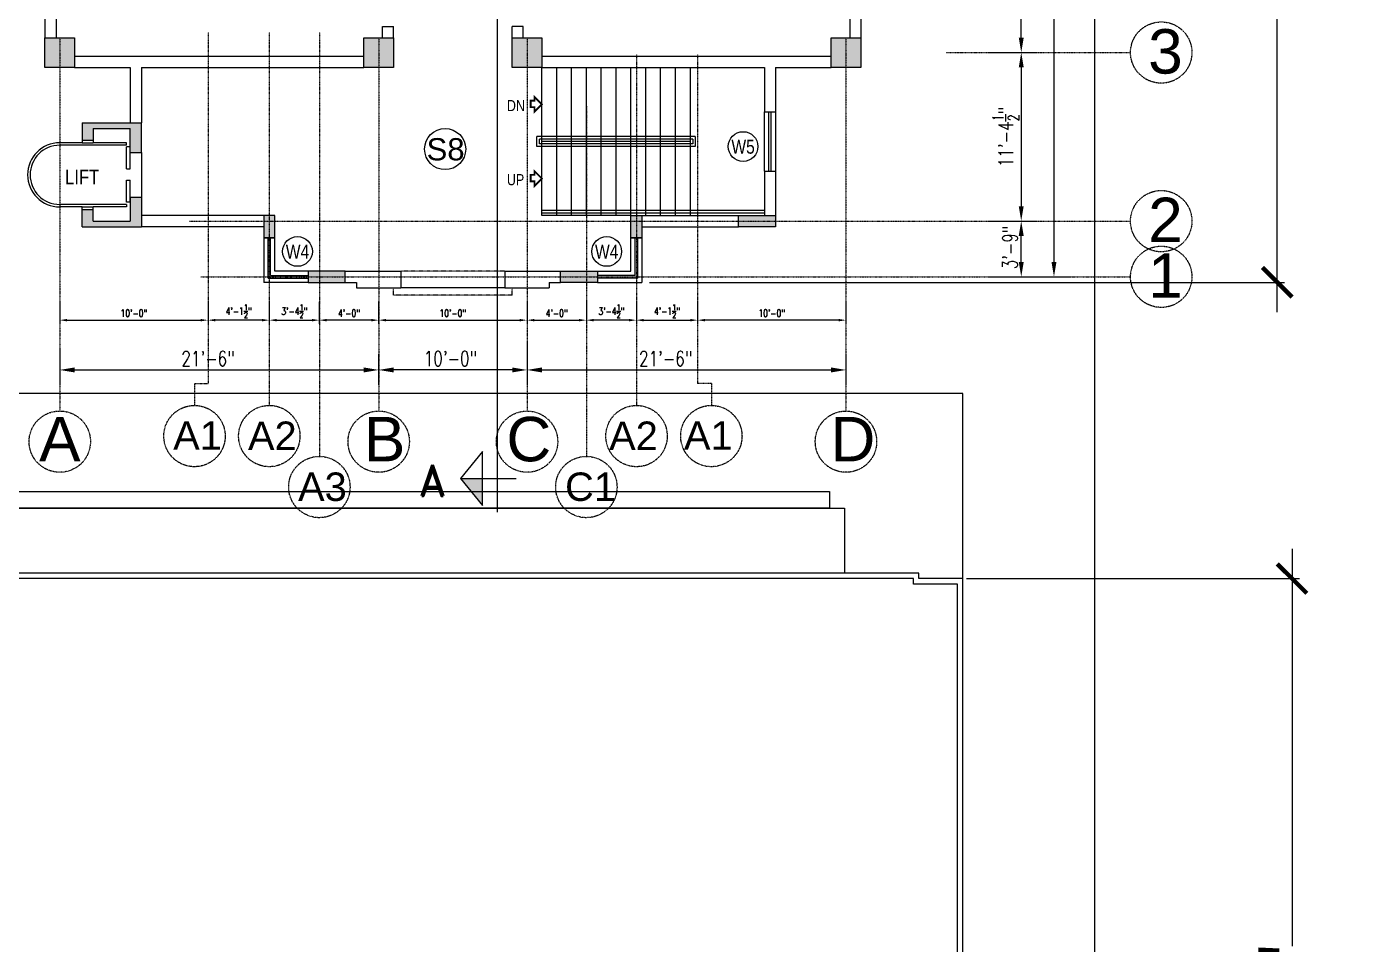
# Model space of a CAD drawing. Header units: inches. Extents: x -110725 to 51121, y 8404 to 44825.
# Drawn here: x 22167 to 23243, y 21301 to 22044 of the extents above; entities that cross this region are included whole.
import ezdxf

# ---------------------------------------------------------------- set-up
doc = ezdxf.new("R2010")
doc.units = ezdxf.units.IN
doc.header["$LTSCALE"] = 0.1
doc.header["$MEASUREMENT"] = 0
doc.linetypes.add('CENTER', pattern=[2, 1.25, -0.25, 0.25, -0.25])
doc.linetypes.add('DASHED', pattern=[0.75, 0.5, -0.25])
doc.layers.get('0').update_dxf_attribs({"color": 1, "lineweight": 0})
doc.layers.get('Defpoints').update_dxf_attribs({"lineweight": 0})
for name, color, linetype in [('COL', 6, 'Continuous'), ('Column Hatch', 7, 'Continuous'), ('GF', 1, 'Continuous'), ('GFW', 5, 'Continuous'), ('GREEN BELT', 80, 'Continuous')]:
    doc.layers.add(name, color=color, linetype=linetype)
for name, color, linetype, lineweight in [('dim', 252, 'Continuous', 0), ('GRID', 8, 'CENTER', 0), ('TEXT', 3, 'Continuous', 0), ('WALL', 7, 'Continuous', 0), ('WINDOW', 5, 'Continuous', 18)]:
    doc.layers.add(name, color=color, linetype=linetype, lineweight=lineweight)
doc.styles.add('ATIF', font='arial.ttf')
doc.styles.add('EHSAN', font='arial.ttf', dxfattribs={"height": 54})
doc.styles.add('ROMAND', font='romand.shx')
doc.styles.add('ROMANS', font='arial.ttf', dxfattribs={"width": 0.8, "height": 15})
doc.styles.add('WORKING', font='romans.shx', dxfattribs={"width": 0.75})
doc.dimstyles.new('1-8', dxfattribs={"dimtxt": 6, "dimasz": 6, "dimexe": 3, "dimexo": 1, "dimgap": 2, "dimtad": 1, "dimdec": 1, "dimzin": 3, "dimdsep": 46, "dimlunit": 4, "dimtxsty": 'WORKING', "dimcen": 2, "dimdle": 3, "dimadec": 0, "dimazin": 0, "dimtfac": 0.75, "dimtdec": 1, "dimtofl": 0, "dimtmove": 1, "dimatfit": 0, "dimfxl": 4, "dimtolj": 1, "dimtzin": 0, "dimlwd": -1, "dimlwe": -1, "dimarcsym": 1})
doc.dimstyles.new('DIM1', dxfattribs={"dimtxt": 54, "dimasz": 6, "dimexe": 6, "dimexo": 3, "dimgap": 1, "dimtad": 0, "dimzin": 0, "dimdsep": 46, "dimlunit": 4, "dimtxsty": 'EHSAN', "dimblk": 'ARCHTICK', "dimcen": 3, "dimdle": 6, "dimclrd": 4, "dimclre": 4, "dimclrt": 6, "dimadec": 0, "dimazin": 0, "dimtfac": 1, "dimtofl": 0, "dimtmove": 1, "dimatfit": 3, "dimldrblk": 'ARCHTICK', "dimfxl": 4, "dimtolj": 1, "dimtzin": 3, "dimlwd": -1, "dimlwe": -1, "dimarcsym": 0})

# ---------------------------------------------------------------- blocks, each defined once
blk = doc.blocks.new('_ArchTick')
at = {"color": 0, "linetype": 'ByBlock', "const_width": 0.15}
blk.add_lwpolyline([(-0.5, -0.5), (0.5, 0.5)], dxfattribs=at)
blk = doc.blocks.new('*D2205')
at = {"layer": 'Defpoints', "color": 0, "transparency": 16777216}
for p in [(22923.9, 21597.6), (23190.2, 21597.6), (23061.6, 20814.6)]:
    blk.add_point(p, dxfattribs=at)
at = {"layer": 'dim', "color": 4, "transparency": 16777216}
for p, q in [((23190.2, 21621.6), (23190.2, 21300)), ((22926.9, 21597.6), (23196.2, 21597.6)), ((23190.2, 20790.6), (23190.2, 21112.2)), ((23064.6, 20814.6), (23196.2, 20814.6))]:
    blk.add_line(p, q, dxfattribs=at)
at = {"layer": 'dim', "color": 4, "transparency": 16777216, "xscale": 24, "yscale": 24, "zscale": 24}
for p, rotation in [((23190.2, 21597.6), 90), ((23190.2, 20814.6), 270)]:
    blk.add_blockref('_ArchTick', p, dxfattribs=dict(at, rotation=rotation))
at = {"layer": 'dim', "color": 6, "transparency": 16777216, "insert": (23190.2, 21206.1), "char_height": 54, "attachment_point": 5, "rotation": 90, "style": 'EHSAN'}
blk.add_mtext('\\A1;65\'-3"', dxfattribs=at)
blk = doc.blocks.new('*D2206')
at = {"layer": 'Defpoints', "color": 0, "transparency": 16777216}
for p in [(22691.3, 23723), (23178.2, 23723), (22667.3, 21837.4)]:
    blk.add_point(p, dxfattribs=at)
at = {"layer": 'dim', "color": 4, "transparency": 16777216}
for p, q in [((23178.2, 23747), (23178.2, 22912.1)), ((22694.3, 23723), (23184.2, 23723)), ((23178.2, 21813.4), (23178.2, 22648.3)), ((22670.3, 21837.4), (23184.2, 21837.4))]:
    blk.add_line(p, q, dxfattribs=at)
at = {"layer": 'dim', "color": 4, "transparency": 16777216, "xscale": 24, "yscale": 24, "zscale": 24}
for p, rotation in [((23178.2, 23723), 90), ((23178.2, 21837.4), 270)]:
    blk.add_blockref('_ArchTick', p, dxfattribs=dict(at, rotation=rotation))
at = {"layer": 'dim', "color": 6, "transparency": 16777216, "insert": (23178.2, 22780.2), "char_height": 54, "attachment_point": 5, "rotation": 90, "style": 'EHSAN'}
blk.add_mtext('\\A1;157\'-1{\\H1x;\\S1/2;}"', dxfattribs=at)
blk = doc.blocks.new('A$C09981591')
at = {"layer": 'WALL', "linetype": 'Continuous'}
for points in [[(111.2, 853.5), (795.1, 853.5), (795.1, 840), (111.2, 840)], [(99.2, 840), (807.2, 840), (807.2, 787.5), (99.2, 787.5)], [(0, 0), (903, 0), (903, 783), (867.4, 783), (867.4, 787.5), (38.6, 787.5), (38.6, 783), (0, 783)], [(4.5, 4.5), (898.5, 4.5), (898.5, 778.5), (862.9, 778.5), (862.9, 783), (43.1, 783), (43.1, 778.5), (4.5, 778.5)]]:
    blk.add_lwpolyline(points, close=True, dxfattribs=at)
blk = doc.blocks.new('*D3199')
at = {"layer": 'Defpoints', "color": 0, "transparency": 16777216}
for p in [(22932, 22368.5), (22971.1, 22368.5), (22932, 22023.5)]:
    blk.add_point(p, dxfattribs=at)
at = {"layer": 'dim', "color": 0, "transparency": 16777216}
for p, q in [((22944, 22368.5), (22983.1, 22368.5)), ((22971.1, 22035.5), (22971.1, 22356.5)), ((22944, 22023.5), (22983.1, 22023.5))]:
    blk.add_line(p, q, dxfattribs=at)
for points in [[(22969.1, 22356.5), (22973.1, 22356.5), (22971.1, 22368.5)], [(22969.1, 22035.5), (22973.1, 22035.5), (22971.1, 22023.5)]]:
    blk.add_solid(points, dxfattribs=at)
at = {"layer": 'dim', "color": 0, "transparency": 16777216, "insert": (22962, 22196), "char_height": 12, "attachment_point": 5, "rotation": 90, "style": 'WORKING'}
blk.add_mtext('\\A1;28\'-9"', dxfattribs=at)
blk = doc.blocks.new('*D3204')
at = {"layer": 'Defpoints', "color": 0, "transparency": 16777216}
for p in [(22691.3, 23723), (22934.6, 21841.9), (22997.6, 21841.9)]:
    blk.add_point(p, dxfattribs=at)
at = {"layer": 'dim', "color": 0, "transparency": 16777216}
for p, q in [((22703.3, 23723), (23009.6, 23723)), ((22997.6, 23711), (22997.6, 21853.9)), ((22946.6, 21841.9), (23009.6, 21841.9))]:
    blk.add_line(p, q, dxfattribs=at)
for points in [[(22995.6, 23711), (22999.6, 23711), (22997.6, 23723)], [(22995.6, 21853.9), (22999.6, 21853.9), (22997.6, 21841.9)]]:
    blk.add_solid(points, dxfattribs=at)
at = {"layer": 'dim', "color": 0, "transparency": 16777216, "insert": (22988.5, 22782.4), "char_height": 12, "attachment_point": 5, "rotation": 90, "style": 'WORKING'}
blk.add_mtext('\\A1;156\'-9"', dxfattribs=at)
blk = doc.blocks.new('*D3179')
at = {"layer": 'Defpoints', "color": 0, "transparency": 16777216}
for p in [(22932, 22023.5), (22932, 21887), (22971.1, 21887)]:
    blk.add_point(p, dxfattribs=at)
at = {"layer": 'dim', "color": 0, "transparency": 16777216}
for p, q in [((22944, 22023.5), (22983.1, 22023.5)), ((22971.1, 22011.5), (22971.1, 21899)), ((22944, 21887), (22983.1, 21887))]:
    blk.add_line(p, q, dxfattribs=at)
for points in [[(22969.1, 22011.5), (22973.1, 22011.5), (22971.1, 22023.5)], [(22969.1, 21899), (22973.1, 21899), (22971.1, 21887)]]:
    blk.add_solid(points, dxfattribs=at)
at = {"layer": 'dim', "color": 0, "transparency": 16777216, "insert": (22958.6, 21955.2), "char_height": 12, "attachment_point": 5, "rotation": 90, "style": 'WORKING'}
blk.add_mtext('\\A1;11\'-4{\\H0.75x;\\S1/2;}"', dxfattribs=at)
blk = doc.blocks.new('*D3180')
at = {"layer": 'Defpoints', "color": 0, "transparency": 16777216}
for p in [(22932, 21887), (22971.1, 21887), (22932, 21841.9)]:
    blk.add_point(p, dxfattribs=at)
at = {"layer": 'dim', "color": 0, "transparency": 16777216}
for p, q in [((22944, 21887), (22983.1, 21887)), ((22971.1, 21853.9), (22971.1, 21875)), ((22944, 21841.9), (22983.1, 21841.9))]:
    blk.add_line(p, q, dxfattribs=at)
for points in [[(22969.1, 21875), (22973.1, 21875), (22971.1, 21887)], [(22969.1, 21853.9), (22973.1, 21853.9), (22971.1, 21841.9)]]:
    blk.add_solid(points, dxfattribs=at)
at = {"layer": 'dim', "color": 0, "transparency": 16777216, "insert": (22962, 21865.7), "char_height": 12, "attachment_point": 5, "rotation": 90, "style": 'WORKING'}
blk.add_mtext('\\A1;3\'-9"', dxfattribs=at)
blk = doc.blocks.new('*D3207')
at = {"layer": 'Defpoints', "color": 0, "transparency": 16777216}
for p in [(22193.3, 21795.8), (22451.3, 21791.3), (22451.3, 21766.5)]:
    blk.add_point(p, dxfattribs=at)
at = {"layer": 'dim', "color": 0, "transparency": 16777216}
for p, q in [((22193.3, 21783.8), (22193.3, 21754.5)), ((22451.3, 21779.3), (22451.3, 21754.5)), ((22205.3, 21766.5), (22439.3, 21766.5))]:
    blk.add_line(p, q, dxfattribs=at)
for points in [[(22205.3, 21768.5), (22205.3, 21764.5), (22193.3, 21766.5)], [(22439.3, 21768.5), (22439.3, 21764.5), (22451.3, 21766.5)]]:
    blk.add_solid(points, dxfattribs=at)
at = {"layer": 'dim', "color": 0, "transparency": 16777216, "insert": (22313.3, 21775.7), "char_height": 12, "attachment_point": 5, "style": 'WORKING'}
blk.add_mtext('\\A1;21\'-6"', dxfattribs=at)
blk = doc.blocks.new('*D3208')
at = {"layer": 'Defpoints', "color": 0, "transparency": 16777216}
for p in [(22571.3, 21801.7), (22451.3, 21791.3), (22451.3, 21766.5)]:
    blk.add_point(p, dxfattribs=at)
at = {"layer": 'dim', "color": 0, "transparency": 16777216}
for p, q in [((22571.3, 21789.7), (22571.3, 21754.5)), ((22451.3, 21779.3), (22451.3, 21754.5)), ((22559.3, 21766.5), (22463.3, 21766.5))]:
    blk.add_line(p, q, dxfattribs=at)
for points in [[(22463.3, 21768.5), (22463.3, 21764.5), (22451.3, 21766.5)], [(22559.3, 21768.5), (22559.3, 21764.5), (22571.3, 21766.5)]]:
    blk.add_solid(points, dxfattribs=at)
at = {"layer": 'dim', "color": 0, "transparency": 16777216, "insert": (22509.4, 21775.7), "char_height": 12, "attachment_point": 5, "style": 'WORKING'}
blk.add_mtext('\\A1;10\'-0"', dxfattribs=at)
blk = doc.blocks.new('*D3209')
at = {"layer": 'Defpoints', "color": 0, "transparency": 16777216}
for p in [(22571.3, 21801.7), (22829.3, 21791.3), (22829.3, 21766.5)]:
    blk.add_point(p, dxfattribs=at)
at = {"layer": 'dim', "color": 0, "transparency": 16777216}
for p, q in [((22571.3, 21789.7), (22571.3, 21754.5)), ((22829.3, 21779.3), (22829.3, 21754.5)), ((22583.3, 21766.5), (22817.3, 21766.5))]:
    blk.add_line(p, q, dxfattribs=at)
for points in [[(22583.3, 21768.5), (22583.3, 21764.5), (22571.3, 21766.5)], [(22817.3, 21768.5), (22817.3, 21764.5), (22829.3, 21766.5)]]:
    blk.add_solid(points, dxfattribs=at)
at = {"layer": 'dim', "color": 0, "transparency": 16777216, "insert": (22683.5, 21775.7), "char_height": 12, "attachment_point": 5, "style": 'WORKING'}
blk.add_mtext('\\A1;21\'-6"', dxfattribs=at)
blk = doc.blocks.new('*D3210')
at = {"layer": 'Defpoints', "color": 0, "transparency": 16777216}
for p in [(22193.3, 21823.1), (22313.3, 21822.6), (22313.3, 21806.8)]:
    blk.add_point(p, dxfattribs=at)
at = {"layer": 'dim', "color": 0, "transparency": 16777216}
for p, q in [((22193.3, 21822.1), (22193.3, 21803.8)), ((22313.3, 21821.6), (22313.3, 21803.8)), ((22199.3, 21806.8), (22307.3, 21806.8))]:
    blk.add_line(p, q, dxfattribs=at)
for points in [[(22199.3, 21807.8), (22199.3, 21805.8), (22193.3, 21806.8)], [(22307.3, 21807.8), (22307.3, 21805.8), (22313.3, 21806.8)]]:
    blk.add_solid(points, dxfattribs=at)
at = {"layer": 'dim', "color": 0, "transparency": 16777216, "insert": (22253.3, 21812.4), "char_height": 6, "attachment_point": 5, "style": 'WORKING'}
blk.add_mtext('\\A1;10\'-0"', dxfattribs=at)
blk = doc.blocks.new('*D3211')
at = {"layer": 'Defpoints', "color": 0, "transparency": 16777216}
for p in [(22313.3, 21822.6), (22362.8, 21822.8), (22313.3, 21806.8)]:
    blk.add_point(p, dxfattribs=at)
at = {"layer": 'dim', "color": 0, "transparency": 16777216}
for p, q in [((22313.3, 21821.6), (22313.3, 21803.8)), ((22362.8, 21821.8), (22362.8, 21803.8)), ((22356.8, 21806.8), (22319.3, 21806.8))]:
    blk.add_line(p, q, dxfattribs=at)
for points in [[(22319.3, 21807.8), (22319.3, 21805.8), (22313.3, 21806.8)], [(22356.8, 21807.8), (22356.8, 21805.8), (22362.8, 21806.8)]]:
    blk.add_solid(points, dxfattribs=at)
at = {"layer": 'dim', "color": 0, "transparency": 16777216, "insert": (22338.1, 21814), "char_height": 6, "attachment_point": 5, "style": 'WORKING'}
blk.add_mtext('\\A1;4\'-1{\\H0.75x;\\S1/2;}"', dxfattribs=at)
blk = doc.blocks.new('*D3212')
at = {"layer": 'Defpoints', "color": 0, "transparency": 16777216}
for p in [(22362.8, 21822.8), (22403.3, 21822.6), (22403.3, 21806.8)]:
    blk.add_point(p, dxfattribs=at)
at = {"layer": 'dim', "color": 0, "transparency": 16777216}
for p, q in [((22362.8, 21821.8), (22362.8, 21803.8)), ((22403.3, 21821.6), (22403.3, 21803.8)), ((22368.8, 21806.8), (22397.3, 21806.8))]:
    blk.add_line(p, q, dxfattribs=at)
for points in [[(22368.8, 21807.8), (22368.8, 21805.8), (22362.8, 21806.8)], [(22397.3, 21807.8), (22397.3, 21805.8), (22403.3, 21806.8)]]:
    blk.add_solid(points, dxfattribs=at)
at = {"layer": 'dim', "color": 0, "transparency": 16777216, "insert": (22383.1, 21814), "char_height": 6, "attachment_point": 5, "style": 'WORKING'}
blk.add_mtext('\\A1;3\'-4{\\H0.75x;\\S1/2;}"', dxfattribs=at)
blk = doc.blocks.new('*D3213')
at = {"layer": 'Defpoints', "color": 0, "transparency": 16777216}
for p in [(22451.3, 21822.8), (22571.3, 21822.2), (22571.3, 21806.8)]:
    blk.add_point(p, dxfattribs=at)
at = {"layer": 'dim', "color": 0, "transparency": 16777216}
for p, q in [((22451.3, 21821.8), (22451.3, 21803.8)), ((22571.3, 21821.2), (22571.3, 21803.8)), ((22457.3, 21806.8), (22565.3, 21806.8))]:
    blk.add_line(p, q, dxfattribs=at)
for points in [[(22457.3, 21807.8), (22457.3, 21805.8), (22451.3, 21806.8)], [(22565.3, 21807.8), (22565.3, 21805.8), (22571.3, 21806.8)]]:
    blk.add_solid(points, dxfattribs=at)
at = {"layer": 'dim', "color": 0, "transparency": 16777216, "insert": (22511.3, 21812.4), "char_height": 6, "attachment_point": 5, "style": 'WORKING'}
blk.add_mtext('\\A1;10\'-0"', dxfattribs=at)
blk = doc.blocks.new('*D3214')
at = {"layer": 'Defpoints', "color": 0, "transparency": 16777216}
for p in [(22403.3, 21822.6), (22451.3, 21822.8), (22403.3, 21806.8)]:
    blk.add_point(p, dxfattribs=at)
at = {"layer": 'dim', "color": 0, "transparency": 16777216}
for p, q in [((22403.3, 21821.6), (22403.3, 21803.8)), ((22451.3, 21821.8), (22451.3, 21803.8)), ((22445.3, 21806.8), (22409.3, 21806.8))]:
    blk.add_line(p, q, dxfattribs=at)
for points in [[(22409.3, 21807.8), (22409.3, 21805.8), (22403.3, 21806.8)], [(22445.3, 21807.8), (22445.3, 21805.8), (22451.3, 21806.8)]]:
    blk.add_solid(points, dxfattribs=at)
at = {"layer": 'dim', "color": 0, "transparency": 16777216, "insert": (22427.3, 21812.4), "char_height": 6, "attachment_point": 5, "style": 'WORKING'}
blk.add_mtext('\\A1;4\'-0"', dxfattribs=at)
blk = doc.blocks.new('*D3215')
at = {"layer": 'Defpoints', "color": 0, "transparency": 16777216}
for p in [(22709.3, 21822.6), (22829.3, 21823.1), (22709.3, 21806.8)]:
    blk.add_point(p, dxfattribs=at)
at = {"layer": 'dim', "color": 0, "transparency": 16777216}
for p, q in [((22709.3, 21821.6), (22709.3, 21803.8)), ((22829.3, 21822.1), (22829.3, 21803.8)), ((22823.3, 21806.8), (22715.3, 21806.8))]:
    blk.add_line(p, q, dxfattribs=at)
for points in [[(22715.3, 21807.8), (22715.3, 21805.8), (22709.3, 21806.8)], [(22823.3, 21807.8), (22823.3, 21805.8), (22829.3, 21806.8)]]:
    blk.add_solid(points, dxfattribs=at)
at = {"layer": 'dim', "color": 0, "transparency": 16777216, "insert": (22769.3, 21812.4), "char_height": 6, "attachment_point": 5, "style": 'WORKING'}
blk.add_mtext('\\A1;10\'-0"', dxfattribs=at)
blk = doc.blocks.new('*D3216')
at = {"layer": 'Defpoints', "color": 0, "transparency": 16777216}
for p in [(22659.8, 21822.8), (22709.3, 21822.6), (22709.3, 21806.8)]:
    blk.add_point(p, dxfattribs=at)
at = {"layer": 'dim', "color": 0, "transparency": 16777216}
for p, q in [((22659.8, 21821.8), (22659.8, 21803.8)), ((22709.3, 21821.6), (22709.3, 21803.8)), ((22665.8, 21806.8), (22703.3, 21806.8))]:
    blk.add_line(p, q, dxfattribs=at)
for points in [[(22665.8, 21807.8), (22665.8, 21805.8), (22659.8, 21806.8)], [(22703.3, 21807.8), (22703.3, 21805.8), (22709.3, 21806.8)]]:
    blk.add_solid(points, dxfattribs=at)
at = {"layer": 'dim', "color": 0, "transparency": 16777216, "insert": (22684.6, 21814), "char_height": 6, "attachment_point": 5, "style": 'WORKING'}
blk.add_mtext('\\A1;4\'-1{\\H0.75x;\\S1/2;}"', dxfattribs=at)
blk = doc.blocks.new('*D3217')
at = {"layer": 'Defpoints', "color": 0, "transparency": 16777216}
for p in [(22619.3, 21822.6), (22659.8, 21822.8), (22619.3, 21806.8)]:
    blk.add_point(p, dxfattribs=at)
at = {"layer": 'dim', "color": 0, "transparency": 16777216}
for p, q in [((22619.3, 21821.6), (22619.3, 21803.8)), ((22659.8, 21821.8), (22659.8, 21803.8)), ((22653.8, 21806.8), (22625.3, 21806.8))]:
    blk.add_line(p, q, dxfattribs=at)
for points in [[(22625.3, 21807.8), (22625.3, 21805.8), (22619.3, 21806.8)], [(22653.8, 21807.8), (22653.8, 21805.8), (22659.8, 21806.8)]]:
    blk.add_solid(points, dxfattribs=at)
at = {"layer": 'dim', "color": 0, "transparency": 16777216, "insert": (22639.6, 21814), "char_height": 6, "attachment_point": 5, "style": 'WORKING'}
blk.add_mtext('\\A1;3\'-4{\\H0.75x;\\S1/2;}"', dxfattribs=at)
blk = doc.blocks.new('*D3218')
at = {"layer": 'Defpoints', "color": 0, "transparency": 16777216}
for p in [(22571.3, 21822.8), (22619.3, 21822.6), (22619.3, 21806.8)]:
    blk.add_point(p, dxfattribs=at)
at = {"layer": 'dim', "color": 0, "transparency": 16777216}
for p, q in [((22571.3, 21821.8), (22571.3, 21803.8)), ((22619.3, 21821.6), (22619.3, 21803.8)), ((22577.3, 21806.8), (22613.3, 21806.8))]:
    blk.add_line(p, q, dxfattribs=at)
for points in [[(22577.3, 21807.8), (22577.3, 21805.8), (22571.3, 21806.8)], [(22613.3, 21807.8), (22613.3, 21805.8), (22619.3, 21806.8)]]:
    blk.add_solid(points, dxfattribs=at)
at = {"layer": 'dim', "color": 0, "transparency": 16777216, "insert": (22595.3, 21812.4), "char_height": 6, "attachment_point": 5, "style": 'WORKING'}
blk.add_mtext('\\A1;4\'-0"', dxfattribs=at)
blk = doc.blocks.new('Ar')
at = {"const_width": 1.5}
blk.add_lwpolyline([(-4.5, 0), (-4.5, 3), (-1.5, 3), (-1.5, 6), (4.5, 0), (-1.5, -6), (-1.5, -2.25), (-4.5, -2.25)], close=True, dxfattribs=at)

msp = doc.modelspace()

# ---------------------------------------------------------------- hatches: boundary and pattern name
at = {"layer": 'Column Hatch'}
h = msp.add_hatch(color=256, dxfattribs=at)
h.dxf.hatch_style = 1
h.paths.add_polyline_path([(22205.32094, 22035.4645), (22181.32094, 22035.4645), (22181.32094, 22011.4645), (22205.32094, 22011.4645)])
h = msp.add_hatch(color=256, dxfattribs=at)
h.dxf.hatch_style = 1
h.paths.add_polyline_path([(22463.32094, 22035.4645), (22439.32094, 22035.4645), (22439.32094, 22011.4645), (22463.32094, 22011.4645)])
h = msp.add_hatch(color=256, dxfattribs=at)
h.dxf.hatch_style = 1
h.paths.add_polyline_path([(22583.32094, 22035.4645), (22559.32094, 22035.4645), (22559.32094, 22011.4645), (22583.32094, 22011.4645)])
h = msp.add_hatch(color=256, dxfattribs=at)
h.dxf.hatch_style = 1
h.paths.add_polyline_path([(22841.32094, 22035.4645), (22817.32094, 22035.4645), (22817.32094, 22011.4645), (22841.32094, 22011.4645)])
h = msp.add_hatch(color=256, dxfattribs=at)
h.dxf.hatch_style = 1
h.paths.add_polyline_path([(22211.32094, 21952.4645), (22220.32094, 21952.4645), (22220.32094, 21961.9645), (22250.32094, 21961.9645), (22250.32094, 21942.4645), (22259.32094, 21942.4645), (22259.32094, 21966.4645), (22211.32094, 21966.4645)])
h = msp.add_hatch(color=256, dxfattribs=at)
h.dxf.hatch_style = 1
h.paths.add_polyline_path([(22220.32094, 21896.4645), (22211.32094, 21896.4645), (22211.32094, 21882.4645), (22259.32094, 21882.4645), (22259.32094, 21906.4645), (22250.32094, 21906.4645), (22250.32094, 21887.0645), (22220.32094, 21887.0645)])
h = msp.add_hatch(color=256, dxfattribs=at)
h.dxf.hatch_style = 1
h.paths.add_polyline_path([(22358.32094, 21891.66693), (22358.32094, 21873.66088), (22367.32094, 21873.66088), (22367.32094, 21891.66693)])
h = msp.add_hatch(color=256, dxfattribs=at)
h.dxf.hatch_style = 1
h.paths.add_polyline_path([(22664.32094, 21891.66693), (22664.32094, 21873.66088), (22655.32094, 21873.66088), (22655.32094, 21891.66693)])
h = msp.add_hatch(color=256, dxfattribs=at)
h.dxf.hatch_style = 1
h.paths.add_polyline_path([(22742.3149, 21891.66693), (22772.32094, 21891.66693), (22772.32094, 21882.66693), (22742.3149, 21882.66693)])
h = msp.add_hatch(color=256, dxfattribs=at)
h.dxf.hatch_style = 1
h.paths.add_polyline_path([(22424.32698, 21846.41693), (22394.32094, 21846.41693), (22394.32094, 21837.41693), (22424.32698, 21837.41693)])
h = msp.add_hatch(color=256, dxfattribs=at)
h.dxf.hatch_style = 1
h.paths.add_polyline_path([(22598.3149, 21846.41693), (22628.32094, 21846.41693), (22628.32094, 21837.41693), (22598.3149, 21837.41693)])
at = {"layer": 'GF'}
msp.add_hatch(color=252, dxfattribs=at).paths.add_polyline_path([(22535.34745, 21678.64112), (22517.5993, 21678.64112), (22535.34745, 21656.89495)])

# ---------------------------------------------------------------- linework, layer by layer
at = {"layer": 'COL'}
for points in [[(22181.32094, 22035.4645), (22205.32094, 22035.4645), (22205.32094, 22011.4645), (22181.32094, 22011.4645)], [(22439.32094, 22035.4645), (22463.32094, 22035.4645), (22463.32094, 22011.4645), (22439.32094, 22011.4645)], [(22559.32094, 22035.4645), (22583.32094, 22035.4645), (22583.32094, 22011.4645), (22559.32094, 22011.4645)], [(22817.32094, 22035.4645), (22841.32094, 22035.4645), (22841.32094, 22011.4645), (22817.32094, 22011.4645)]]:
    msp.add_lwpolyline(points, close=True, dxfattribs=at)
at = {"layer": 'COL', "linetype": 'Continuous'}
for points in [[(22358.32094, 21891.4645), (22358.32094, 21873.45846), (22367.32094, 21873.45846), (22367.32094, 21891.4645)], [(22664.32094, 21891.4645), (22664.32094, 21873.45846), (22655.32094, 21873.45846), (22655.32094, 21891.4645)], [(22742.3149, 21891.4645), (22772.32094, 21891.4645), (22772.32094, 21882.4645), (22742.3149, 21882.4645)], [(22424.32698, 21846.41693), (22394.32094, 21846.41693), (22394.32094, 21837.41693), (22424.32698, 21837.41693)], [(22598.3149, 21846.41693), (22628.32094, 21846.41693), (22628.32094, 21837.41693), (22598.3149, 21837.41693)]]:
    msp.add_lwpolyline(points, close=True, dxfattribs=at)
at = {"layer": 'GF'}
for p, q in [((22547.32094, 21651.45841), (22547.32094, 22106.34155)), ((22181.32094, 22062.4645), (22181.32094, 22035.4645)), ((22190.32094, 22062.4645), (22190.32094, 22035.4645)), ((22832.32094, 22062.4645), (22832.32094, 22035.4645)), ((22841.32094, 22062.4645), (22841.32094, 22035.4645)), ((22454.32094, 22035.4645), (22454.32094, 22044.4645)), ((22454.32094, 22044.4645), (22463.32094, 22044.4645)), ((22463.32094, 22035.4645), (22463.32094, 22044.4645)), ((22559.32094, 22035.4645), (22559.32094, 22044.4645)), ((22568.32094, 22044.4645), (22559.32094, 22044.4645)), ((22568.32094, 22035.4645), (22568.32094, 22044.4645)), ((22205.32094, 22020.4645), (22439.32094, 22020.4645)), ((22583.32094, 22020.4645), (22817.32094, 22020.4645)), ((22205.32094, 22011.4645), (22250.32094, 22011.4645)), ((22250.32094, 22011.4645), (22250.32094, 21966.4645)), ((22259.32094, 22011.4645), (22439.32094, 22011.4645)), ((22259.32094, 22011.4645), (22259.32094, 21966.4645)), ((22583.32094, 22011.4645), (22763.32094, 22011.4645)), ((22763.32094, 22011.4645), (22763.32094, 21975.4645)), ((22772.32094, 22011.4645), (22817.32094, 22011.4645)), ((22772.32094, 22011.4645), (22772.32094, 21975.4645)), ((22763.32094, 21975.4645), (22772.32094, 21975.4645)), ((22211.32094, 21966.4645), (22259.32094, 21966.4645)), ((22211.32094, 21966.4645), (22211.32094, 21950.4645)), ((22220.32094, 21961.9645), (22250.32094, 21961.9645)), ((22220.32094, 21961.9645), (22220.32094, 21954.4645)), ((22250.32094, 21942.4645), (22250.32094, 21961.9645)), ((22259.32094, 21942.4645), (22259.32094, 21966.4645)), ((22211.32094, 21952.4645), (22220.32094, 21952.4645)), ((22211.32094, 21950.4645), (22220.32094, 21950.4645)), ((22211.32094, 21950.4645), (22220.32094, 21950.4645)), ((22220.32094, 21954.4645), (22220.32094, 21954.4645)), ((22220.32094, 21954.4645), (22220.32094, 21950.4645)), ((22250.32094, 21942.4645), (22259.32094, 21942.4645)), ((22763.32094, 21927.4645), (22772.32094, 21927.4645)), ((22763.32094, 21927.4645), (22763.32094, 21891.4645)), ((22772.32094, 21927.4645), (22772.32094, 21891.4645)), ((22211.32094, 21882.4645), (22211.32094, 21898.4645)), ((22211.32094, 21898.4645), (22220.32094, 21898.4645)), ((22220.32094, 21894.4645), (22220.32094, 21898.4645)), ((22250.32094, 21906.4645), (22250.32094, 21887.0645)), ((22250.32094, 21906.4645), (22259.32094, 21906.4645)), ((22259.32094, 21906.4645), (22259.32094, 21882.4645)), ((22211.32094, 21896.4645), (22220.32094, 21896.4645)), ((22220.32094, 21894.4645), (22220.32094, 21894.4645)), ((22220.32094, 21887.0645), (22220.32094, 21894.4645)), ((22220.32094, 21887.0645), (22250.32094, 21887.0645)), ((22358.32094, 21891.4645), (22259.32094, 21891.4645)), ((22664.32094, 21891.4645), (22742.3149, 21891.4645)), ((22211.32094, 21882.4645), (22259.32094, 21882.4645)), ((22358.32094, 21882.4645), (22259.32094, 21882.4645)), ((22664.32094, 21882.4645), (22742.32094, 21882.4645)), ((22358.32094, 21873.45846), (22358.32094, 21873.41693)), ((22367.32094, 21873.41693), (22358.32094, 21873.41693)), ((22367.32094, 21873.41693), (22367.32094, 21873.45846)), ((22655.32094, 21873.41693), (22655.32094, 21873.45846)), ((22655.32094, 21873.41693), (22664.32094, 21873.41693)), ((22664.32094, 21873.45846), (22664.32094, 21873.41693)), ((22424.32698, 21846.41693), (22469.36094, 21846.41693)), ((22469.36094, 21846.41693), (22469.36094, 21832.91693)), ((22553.36094, 21846.41693), (22553.36094, 21832.91693)), ((22553.36094, 21846.41693), (22598.3149, 21846.41693)), ((22424.32698, 21837.41693), (22433.32094, 21837.41693)), ((22433.32094, 21837.41693), (22433.32094, 21832.91693)), ((22433.32094, 21832.91693), (22469.36094, 21832.91693)), ((22553.36094, 21832.91693), (22589.32094, 21832.91693)), ((22589.32094, 21837.41693), (22589.32094, 21832.91693)), ((22589.32094, 21837.41693), (22598.3149, 21837.41693)), ((22517.5993, 21678.64112), (22562.59463, 21678.64112))]:
    msp.add_line(p, q, dxfattribs=at)
msp.add_lwpolyline([(22517.5993, 21678.64112), (22535.34745, 21656.89495), (22535.34745, 21700.38729)], close=True, dxfattribs=at)
at = {"layer": 'GFW'}
for p, q in [((22583.32094, 21891.4645), (22583.32094, 22011.4645)), ((22595.32094, 21891.4645), (22595.32094, 22011.4645)), ((22607.32094, 21891.4645), (22607.32094, 22011.4645)), ((22619.32094, 21891.4645), (22619.32094, 22011.4645)), ((22631.32094, 21891.4645), (22631.32094, 22011.4645)), ((22643.32094, 21891.4645), (22643.32094, 22011.4645)), ((22655.32094, 21891.4645), (22655.32094, 22011.4645)), ((22667.32094, 21891.4645), (22667.32094, 22011.4645)), ((22679.32094, 21891.4645), (22679.32094, 22011.4645)), ((22691.32094, 21891.4645), (22691.32094, 22011.4645)), ((22703.32094, 22011.4645), (22703.32094, 21891.4645)), ((22763.32094, 21927.4645), (22763.32094, 21975.4645)), ((22766.82094, 21927.4645), (22766.82094, 21975.4645)), ((22768.82094, 21927.4645), (22768.82094, 21975.4645)), ((22772.32094, 21975.4645), (22772.32094, 21927.4645)), ((22211.32094, 21950.4645), (22193.32094, 21950.4645)), ((22247.32094, 21950.4645), (22220.32094, 21950.4645)), ((22247.32094, 21948.4645), (22247.32094, 21950.4645)), ((22707.32094, 21955.4645), (22579.32094, 21955.4645)), ((22579.32094, 21947.4645), (22579.32094, 21955.4645)), ((22705.32094, 21953.4645), (22581.32094, 21953.4645)), ((22581.32094, 21949.4645), (22581.32094, 21953.4645)), ((22703.32094, 21951.4645), (22583.32094, 21951.4645)), ((22705.32094, 21953.4645), (22705.32094, 21949.4645)), ((22707.32094, 21955.4645), (22707.32094, 21947.4645)), ((22247.32094, 21948.4645), (22193.32094, 21948.4645)), ((22247.32094, 21929.41193), (22247.32094, 21947.16193)), ((22250.32094, 21947.16193), (22247.32094, 21947.16193)), ((22250.32094, 21929.41193), (22250.32094, 21947.16193)), ((22259.32094, 21942.4645), (22259.32094, 21906.4645)), ((22707.32094, 21947.4645), (22579.32094, 21947.4645)), ((22705.32094, 21949.4645), (22581.32094, 21949.4645)), ((22247.32094, 21929.41193), (22250.32094, 21929.41193)), ((22247.32094, 21902.35432), (22247.32094, 21920.10432)), ((22247.32094, 21920.10432), (22250.32094, 21920.10432)), ((22250.32094, 21902.35432), (22250.32094, 21920.10432)), ((22247.32094, 21900.4645), (22193.32094, 21900.4645)), ((22211.32094, 21898.4645), (22193.32094, 21898.4645)), ((22247.32094, 21898.4645), (22220.32094, 21898.4645)), ((22250.32094, 21902.35432), (22247.32094, 21902.35432)), ((22247.32094, 21900.4645), (22247.32094, 21898.4645)), ((22763.32094, 21895.4645), (22583.32094, 21895.4645)), ((22763.32094, 21893.4645), (22583.32094, 21893.4645)), ((22655.32094, 21891.4645), (22583.32094, 21891.4645)), ((22358.32094, 21873.41693), (22358.32094, 21837.41693)), ((22361.82094, 21840.91693), (22361.82094, 21873.41693)), ((22363.82094, 21842.91693), (22363.82094, 21873.41693)), ((22367.32094, 21846.41693), (22367.32094, 21873.41693)), ((22655.32094, 21846.41693), (22655.32094, 21873.41693)), ((22658.82094, 21842.91693), (22658.82094, 21873.41693)), ((22660.82094, 21840.91693), (22660.82094, 21873.41693)), ((22664.32094, 21873.41693), (22664.32094, 21837.41693)), ((22363.82094, 21842.91693), (22394.32094, 21842.91693)), ((22394.32094, 21846.41693), (22367.32094, 21846.41693)), ((22628.32094, 21846.41693), (22655.32094, 21846.41693)), ((22658.82094, 21842.91693), (22628.32094, 21842.91693)), ((22394.32094, 21837.41693), (22358.32094, 21837.41693)), ((22361.82094, 21840.91693), (22394.32094, 21840.91693)), ((22553.36094, 21832.91693), (22469.36094, 21832.91693)), ((22660.82094, 21840.91693), (22628.32094, 21840.91693)), ((22628.32094, 21837.41693), (22664.32094, 21837.41693))]:
    msp.add_line(p, q, dxfattribs=at)
at = {"layer": 'GFW', "linetype": 'DASHED'}
for p, q in [((22553.36094, 21846.41693), (22469.36094, 21846.41693)), ((22463.36094, 21826.91693), (22463.36094, 21832.91693)), ((22559.36094, 21826.91693), (22559.36094, 21832.91693)), ((22559.36094, 21826.91693), (22463.36094, 21826.91693)), ((22559.36094, 21826.91693), (22463.36094, 21826.91693))]:
    msp.add_line(p, q, dxfattribs=at)
at = {"layer": 'GFW'}
for radius in [26, 24]:
    msp.add_arc((22193.32094, 21924.4645), radius, 90, 270, dxfattribs=at)
at = {"layer": 'GREEN BELT', "linetype": 'Continuous'}
for p, q in [((23030.32094, 23201.71777), (23030.32094, 20875.2792)), ((22923.92113, 21747.56505), (22020.92113, 21747.56505)), ((22923.92113, 21597.56505), (22923.92113, 21747.56505))]:
    msp.add_line(p, q, dxfattribs=at)
at = {"layer": 'GRID'}
for p, q in [((22313.32396, 22039.9645), (22313.32396, 21755.40599)), ((22362.82094, 22039.9645), (22362.82094, 21737.77608)), ((22403.32396, 22039.9645), (22403.32396, 21696.51783)), ((22193.32094, 22035.4645), (22193.32094, 21733.27608)), ((22451.32094, 22035.4645), (22451.32094, 21733.27608)), ((22571.32094, 22035.4645), (22571.32094, 21733.27608)), ((22829.32094, 22035.4645), (22829.32094, 21733.27608)), ((22659.82094, 22021.95846), (22659.82094, 21737.77595)), ((22709.31792, 22021.95846), (22709.31792, 21755.40599)), ((22910.32094, 22023.4645), (23059.53342, 22023.4645)), ((22619.31792, 21980.16693), (22619.31792, 21696.51783)), ((22298.32094, 21886.9645), (23059.53342, 21886.9645)), ((22307.32396, 21841.91693), (23059.53342, 21841.91693)), ((22302.31049, 21755.40599), (22313.32396, 21755.40599)), ((22302.31049, 21755.40599), (22302.31049, 21737.77608)), ((22720.41139, 21755.40599), (22709.31792, 21755.40599)), ((22720.41139, 21755.40599), (22720.41139, 21737.77608))]:
    msp.add_line(p, q, dxfattribs=at)
for centre in [(23084.34437, 22023.4645), (23084.34437, 21886.9645), (23084.34437, 21841.91693), (22302.31049, 21712.96513), (22362.82094, 21712.96513), (22659.90094, 21712.96513), (22720.41139, 21712.96513), (22193.32094, 21708.46513), (22451.32094, 21708.46513), (22571.32094, 21708.46513), (22829.32094, 21708.46513), (22403.32396, 21671.70688), (22619.31792, 21671.70688)]:
    msp.add_circle(centre, 24.81095, dxfattribs=at)
at = {"layer": 'TEXT'}
msp.add_circle((22505.08125, 21945.30071), 16.6286, dxfattribs=at)
at = {"layer": 'TEXT', "linetype": 'Continuous'}
for centre in [(22746.10131, 21947.35853), (22385.63002, 21862.41232), (22635.75368, 21862.41232)]:
    msp.add_circle(centre, 12.02213, dxfattribs=at)
at = {"layer": 'WALL'}
for p, q in [((22433.32094, 21837.41693), (22433.32094, 21832.91693)), ((22433.32094, 21832.91693), (22469.36094, 21832.91693)), ((22553.36094, 21832.91693), (22589.32094, 21832.91693)), ((22589.32094, 21837.41693), (22589.32094, 21832.91693))]:
    msp.add_line(p, q, dxfattribs=at)
at = {"layer": 'WINDOW', "color": 2}
msp.add_line((22923.92113, 21597.56505), (22923.92113, 21717.56505), dxfattribs=at)

# ---------------------------------------------------------------- block references
at = {"layer": 'Column Hatch'}
for p in [(22578.82094, 21981.4645), (22578.82094, 21921.4645)]:
    msp.add_blockref('Ar', p, dxfattribs=at)
at = {"layer": 'WALL'}
msp.add_blockref('A$C09981591', (22020.92113, 20814.56505), dxfattribs=at)

# ---------------------------------------------------------------- texts
at = {"layer": 'TEXT', "linetype": 'Continuous', "style": 'ROMANS', "width": 0.8}
for s, p in [('W5', (22736.67086, 21941.57592)), ('W4', (22376.19958, 21856.62971)), ('W4', (22626.32323, 21856.62971))]:
    msp.add_text(s, height=11.25, dxfattribs=at).set_placement(p)
at = {"layer": 'TEXT', "style": 'ROMAND'}
msp.add_text('A', height=25.2, dxfattribs=at).set_placement((22483.9609, 21664.53269))
at = {"layer": 'TEXT'}
for s, width, gutter_width, insert, char_height, attachment_point, style in [('3', 30.9854961, 15, (23073.78635, 22042.41388), 36, 1, 'ATIF'), ('DN', 1135.5, 30, (22555.06635, 21985.0442), 9, 1, 'ROMANS'), ('S8', 29.5717298, 15, (22490.05796, 21954.15225), 18, 1, 'ATIF'), ('{\\fArial CYR|b0|i0|c0|p34;LIFT}', 1135.5, 30, (22197.66562, 21928.71462), 12, 1, 'ROMANS'), ('UP', 1135.5, 30, (22555.06635, 21925.0442), 9, 1, 'ROMANS'), ('2', 30.9854961, 15, (23073.78635, 21905.97478), 36, 1, 'ATIF'), ('1', 30.9854961, 15, (23073.78635, 21860.92721), 36, 1, 'ATIF'), ('A', 30.9854961, 15, (22176.59207, 21728.52888), 36, 1, 'ATIF'), ('A1', 30.9854961, 15, (22285.08916, 21724.9962), 23.04, 1, 'ATIF'), ('A2', 30.9854961, 15, (22345.59961, 21724.74467), 23.04, 1, 'ATIF'), ('B', 30.9854961, 15, (22439.35174, 21728.52888), 36, 1, 'ATIF'), ('C', 30.9854961, 15, (22554.59207, 21728.52888), 36, 1, 'ATIF'), ('A2', 30.9854961, 15, (22677.12227, 21724.74467), 23.04, 3, 'ATIF'), ('A1', 30.9854961, 15, (22737.63272, 21724.9962), 23.04, 3, 'ATIF'), ('D', 30.9854961, 15, (22816.76136, 21728.52888), 36, 1, 'ATIF'), ('A3', 30.9854961, 15, (22386.10263, 21683.48642), 23.04, 1, 'ATIF'), ('C1', 30.9854961, 15, (22602.09659, 21683.48642), 23.04, 1, 'ATIF')]:
    msp.add_mtext_dynamic_manual_height_columns(s, width=width, gutter_width=gutter_width, heights=[0], dxfattribs=dict(at, insert=insert, char_height=char_height, attachment_point=attachment_point, style=style))

# ---------------------------------------------------------------- dimensions: what is measured, and where the dimension line sits
at = {"layer": 'dim'}
for base, p1, p2, angle, dimstyle, override, picture, middle in [((23178.23205, 23722.9645, 27.16259), (22667.32094, 21837.41693, 27.16259), (22691.32094, 23722.9645, 27.16259), 90, 'DIM1', {"dimtxt": 36, "dimasz": 24, "dimdle": 24}, '*D2206', (23178.23205, 22780.19071, 27.16259)), ((22997.6011, 21841.91693), (22691.32094, 23722.9645), (22934.59212, 21841.91693), 90, '1-8', {"dimtxt": 12, "dimasz": 12, "dimexe": 12, "dimexo": 12, "dimtmove": 1, "dimfxl": 4}, '*D3204', (22988.45824, 22782.44071)), ((22971.1272, 22368.4645), (22932.04668, 22023.4645), (22932.04668, 22368.4645), 90, '1-8', {"dimtxt": 12, "dimasz": 12, "dimexe": 12, "dimexo": 12, "dimtmove": 1, "dimfxl": 4}, '*D3199', (22961.98434, 22195.9645)), ((22971.1272, 21886.9645), (22932.04668, 22023.4645), (22932.04668, 21886.9645), 270, '1-8', {"dimtxt": 12, "dimasz": 12, "dimexe": 12, "dimexo": 12, "dimtmove": 1, "dimfxl": 4}, '*D3179', (22958.6272, 21955.2145)), ((23190.23205, 21597.56505, 27.16259), (23061.57659, 20814.56505, 27.16259), (22923.92113, 21597.56505, 27.16259), 90, 'DIM1', {"dimtxt": 36, "dimasz": 24, "dimdle": 24}, '*D2205', (23190.23205, 21206.06505, 27.16259))]:
    dim = msp.add_linear_dim(base=base, p1=p1, p2=p2, angle=angle, dimstyle=dimstyle, override=override, dxfattribs=at)
    dim.commit()
    dim.dimension.update_dxf_attribs({"geometry": picture, "text_midpoint": middle})
for base, p1, p2, angle, picture, middle in [((22971.1272, 21886.9645), (22932.04668, 21841.91693), (22932.04668, 21886.9645), 90, '*D3180', (22971.1272, 21865.70285)), ((22451.32094, 21766.53666), (22571.32094, 21801.73331), (22451.32094, 21791.30775), 180, '*D3208', (22509.38004, 21766.53666))]:
    dim = msp.add_linear_dim(base=base, p1=p1, p2=p2, angle=angle, dimstyle='1-8', override={"dimtxt": 12, "dimasz": 12, "dimexe": 12, "dimexo": 12, "dimtmove": 1, "dimfxl": 4}, dxfattribs=at)
    dim.commit()
    dim.dimension.update_dxf_attribs({"geometry": picture, "text_midpoint": middle, "dimtype": 160})
for base, p1, p2, picture, middle in [((22313.32396, 21806.7992), (22193.32094, 21823.12498), (22313.32396, 21822.56207), '*D3210', (22253.32245, 21812.37062)), ((22403.32396, 21806.7992), (22362.82094, 21822.79425), (22403.32396, 21822.60426), '*D3212', (22383.07245, 21814.0492)), ((22571.32094, 21806.7992), (22451.32094, 21822.79425), (22571.32094, 21822.19621), '*D3213', (22511.32094, 21812.37062)), ((22619.31792, 21806.7992), (22571.32094, 21822.79425), (22619.31792, 21822.60426), '*D3218', (22595.31943, 21812.37062)), ((22709.31792, 21806.7992), (22659.82094, 21822.79425), (22709.31792, 21822.56207), '*D3216', (22684.56943, 21814.0492))]:
    dim = msp.add_linear_dim(base=base, p1=p1, p2=p2, dimstyle='1-8', dxfattribs=at)
    dim.commit()
    dim.dimension.update_dxf_attribs({"geometry": picture, "text_midpoint": middle})
for base, p1, p2, picture, middle in [((22313.32396, 21806.7992), (22362.82094, 21822.79425), (22313.32396, 21822.56207), '*D3211', (22338.07245, 21814.0492)), ((22403.32396, 21806.7992), (22451.32094, 21822.79425), (22403.32396, 21822.60426), '*D3214', (22427.32245, 21812.37062)), ((22619.31792, 21806.7992), (22659.82094, 21822.79425), (22619.31792, 21822.60426), '*D3217', (22639.56943, 21814.0492)), ((22709.31792, 21806.7992), (22829.32094, 21823.12498), (22709.31792, 21822.56207), '*D3215', (22769.31943, 21812.37062))]:
    dim = msp.add_linear_dim(base=base, p1=p1, p2=p2, angle=180, dimstyle='1-8', dxfattribs=at)
    dim.commit()
    dim.dimension.update_dxf_attribs({"geometry": picture, "text_midpoint": middle})
for base, p1, p2, picture, middle in [((22829.32094, 21766.53666), (22571.32094, 21801.73331), (22829.32094, 21791.30775), '*D3209', (22683.48703, 21766.53666)), ((22451.32094, 21766.53666), (22193.32094, 21795.80775), (22451.32094, 21791.30775), '*D3207', (22313.32396, 21766.53666))]:
    dim = msp.add_linear_dim(base=base, p1=p1, p2=p2, dimstyle='1-8', override={"dimtxt": 12, "dimasz": 12, "dimexe": 12, "dimexo": 12, "dimtmove": 1, "dimfxl": 4}, dxfattribs=at)
    dim.commit()
    dim.dimension.update_dxf_attribs({"geometry": picture, "text_midpoint": middle, "dimtype": 160})

doc.saveas('drawing.dxf')
